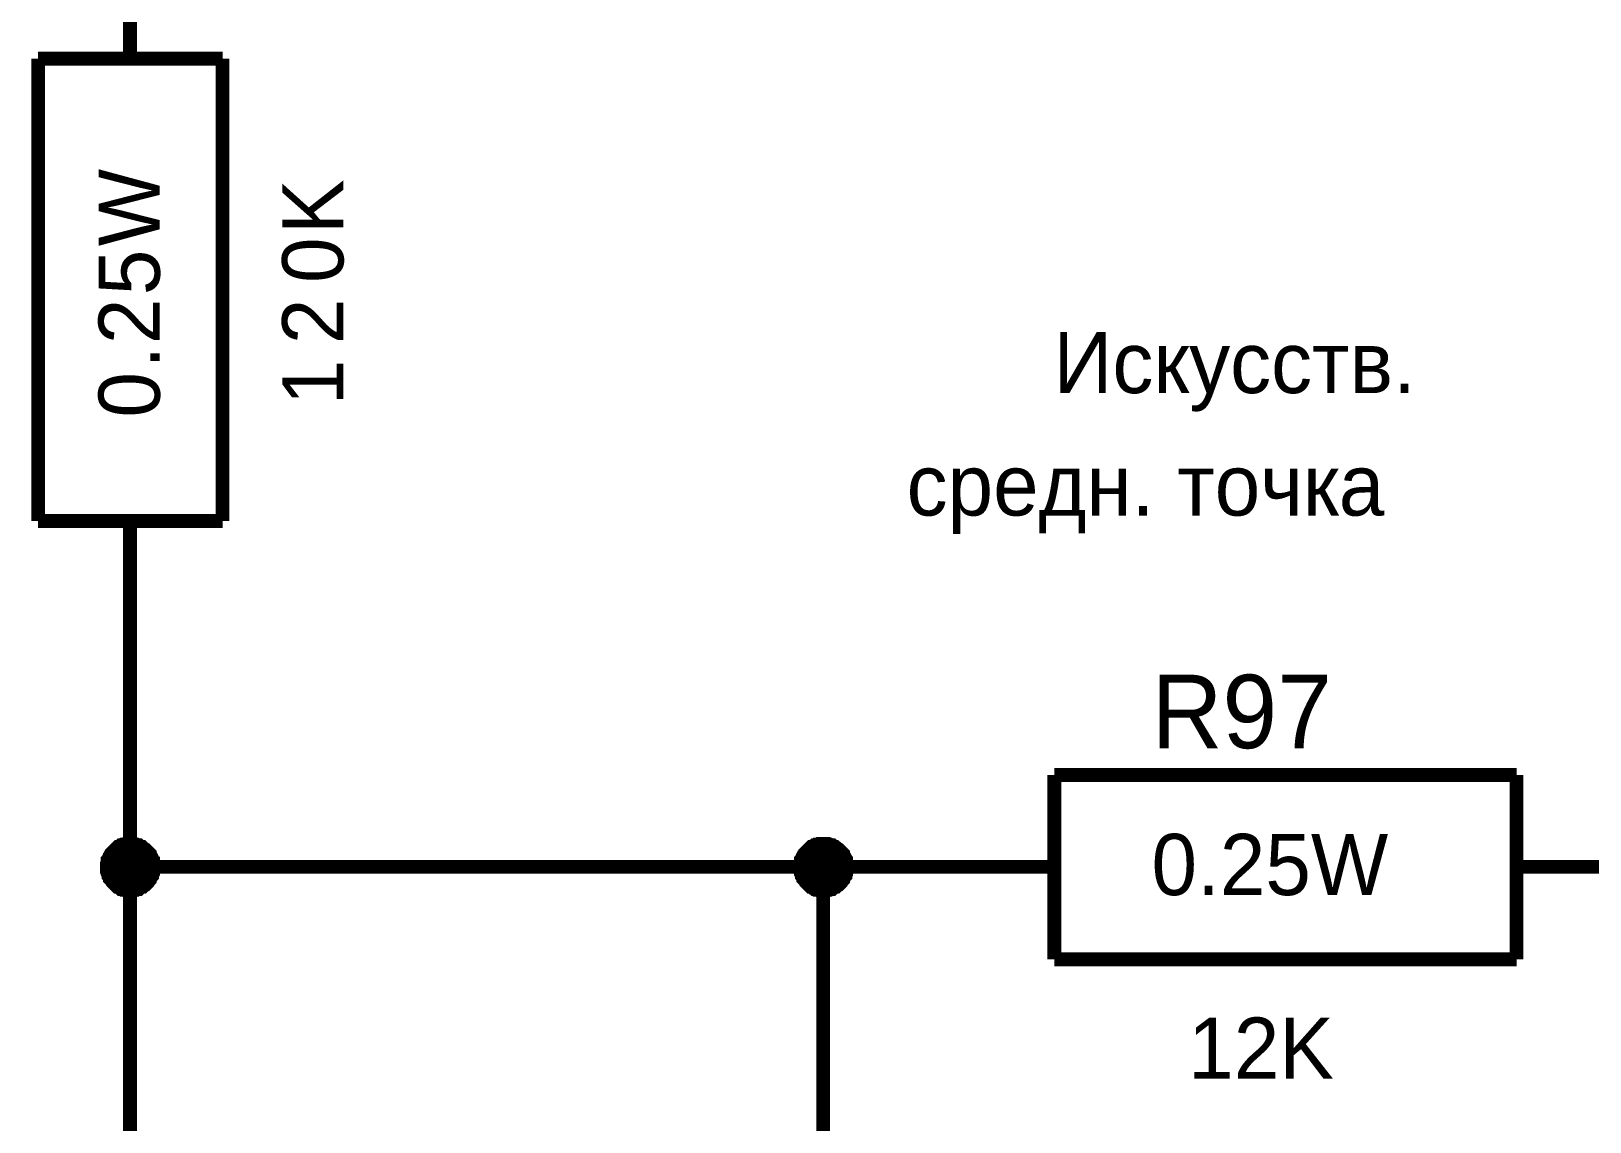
# Model space of a CAD drawing. Header units: millimetres. Extents: x 0 to 420, y 0 to 297.
# Drawn here: x 107.91 to 141.62, y 99.48 to 123.08 of the extents above; entities that cross this region are included whole.
import ezdxf

# ---------------------------------------------------------------- set-up
doc = ezdxf.new("R2010")
doc.units = ezdxf.units.MM
doc.layers.add('Sheet', color=255, linetype='Continuous')

msp = doc.modelspace()

# ---------------------------------------------------------------- linework, layer by layer
at = {"layer": 'Sheet'}
for points, const_width in [([(110.048, 122.486), (110.048, 124.986)], 0.3), ([(108.062, 122.486), (112.051, 122.486)], 0.3), ([(108.062, 112.484), (108.062, 122.486)], 0.3), ([(112.051, 112.484), (112.051, 122.486)], 0.3), ([(108.062, 112.484), (112.051, 112.484)], 0.3), ([(110.048, 112.484), (110.048, 109.984)], 0.3), ([(110.048, 99.999), (110.048, 105), (110.048, 109.984)], 0.3), ([(130.042, 106.987), (130.042, 102.996)], 0.3), ([(130.042, 106.987), (140.039, 106.987)], 0.3), ([(140.039, 106.987), (140.039, 102.996)], 0.3), ([(109.552, 105), (109.552, 105.016), (109.552, 105.05), (109.552, 105.066), (109.568, 105.099), (109.568, 105.116), (109.568, 105.149), (109.585, 105.165), (109.585, 105.182), (109.601, 105.215), (109.618, 105.232), (109.618, 105.248), (109.634, 105.281), (109.651, 105.298), (109.667, 105.314), (109.684, 105.331), (109.701, 105.348), (109.717, 105.364), (109.734, 105.381), (109.75, 105.397), (109.767, 105.414), (109.783, 105.43), (109.816, 105.43), (109.833, 105.447), (109.849, 105.463), (109.883, 105.463), (109.899, 105.48), (109.916, 105.48), (109.949, 105.48), (109.965, 105.497), (109.998, 105.497), (110.015, 105.497), (110.048, 105.497)], 0.3), ([(109.552, 105), (109.552, 105.016), (109.552, 105.05), (109.552, 105.066), (109.568, 105.099), (109.568, 105.116), (109.568, 105.149), (109.585, 105.165), (109.585, 105.182), (109.601, 105.215), (109.618, 105.232), (109.618, 105.248), (109.634, 105.281), (109.651, 105.298), (109.667, 105.314), (109.684, 105.331), (109.701, 105.348), (109.717, 105.364), (109.734, 105.381), (109.75, 105.397), (109.767, 105.414), (109.783, 105.43), (109.816, 105.43), (109.833, 105.447), (109.849, 105.463), (109.883, 105.463), (109.899, 105.48), (109.916, 105.48), (109.949, 105.48), (109.965, 105.497), (109.998, 105.497), (110.015, 105.497), (110.048, 105.497)], 0.3), ([(109.552, 105), (109.552, 105.016), (109.552, 105.05), (109.552, 105.066), (109.568, 105.099), (109.568, 105.116), (109.568, 105.149), (109.585, 105.165), (109.585, 105.182), (109.601, 105.215), (109.618, 105.232), (109.618, 105.248), (109.634, 105.281), (109.651, 105.298), (109.667, 105.314), (109.684, 105.331), (109.701, 105.348), (109.717, 105.364), (109.734, 105.381), (109.75, 105.397), (109.767, 105.414), (109.783, 105.43), (109.816, 105.43), (109.833, 105.447), (109.849, 105.463), (109.883, 105.463), (109.899, 105.48), (109.916, 105.48), (109.949, 105.48), (109.965, 105.497), (109.998, 105.497), (110.015, 105.497), (110.048, 105.497)], 0.3), ([(109.552, 105), (109.552, 105.016), (109.552, 105.05), (109.552, 105.066), (109.568, 105.099), (109.568, 105.116), (109.568, 105.149), (109.585, 105.165), (109.585, 105.182), (109.601, 105.215), (109.618, 105.232), (109.618, 105.248), (109.634, 105.281), (109.651, 105.298), (109.667, 105.314), (109.684, 105.331), (109.701, 105.348), (109.717, 105.364), (109.734, 105.381), (109.75, 105.397), (109.767, 105.414), (109.783, 105.43), (109.816, 105.43), (109.833, 105.447), (109.849, 105.463), (109.883, 105.463), (109.899, 105.48), (109.916, 105.48), (109.949, 105.48), (109.965, 105.497), (109.998, 105.497), (110.015, 105.497), (110.048, 105.497)], 0.3), ([(109.552, 105), (109.552, 105.016), (109.552, 105.05), (109.552, 105.066), (109.568, 105.099), (109.568, 105.116), (109.568, 105.149), (109.585, 105.165), (109.585, 105.182), (109.601, 105.215), (109.618, 105.232), (109.618, 105.248), (109.634, 105.281), (109.651, 105.298), (109.667, 105.314), (109.684, 105.331), (109.701, 105.348), (109.717, 105.364), (109.734, 105.381), (109.75, 105.397), (109.767, 105.414), (109.783, 105.43), (109.816, 105.43), (109.833, 105.447), (109.849, 105.463), (109.883, 105.463), (109.899, 105.48), (109.916, 105.48), (109.949, 105.48), (109.965, 105.497), (109.998, 105.497), (110.015, 105.497), (110.048, 105.497)], 0.0991), ([(109.552, 105), (109.552, 105.016), (109.552, 105.05), (109.552, 105.066), (109.568, 105.099), (109.568, 105.116), (109.568, 105.149), (109.585, 105.165), (109.585, 105.182), (109.601, 105.215), (109.618, 105.232), (109.618, 105.248), (109.634, 105.281), (109.651, 105.298), (109.667, 105.314), (109.684, 105.331), (109.701, 105.348), (109.717, 105.364), (109.734, 105.381), (109.75, 105.397), (109.767, 105.414), (109.783, 105.43), (109.816, 105.43), (109.833, 105.447), (109.849, 105.463), (109.883, 105.463), (109.899, 105.48), (109.916, 105.48), (109.949, 105.48), (109.965, 105.497), (109.998, 105.497), (110.015, 105.497), (110.048, 105.497)], 0.0991), ([(109.552, 105), (109.552, 105.016), (109.552, 105.05), (109.552, 105.066), (109.568, 105.099), (109.568, 105.116), (109.568, 105.149), (109.585, 105.165), (109.585, 105.182), (109.601, 105.215), (109.618, 105.232), (109.618, 105.248), (109.634, 105.281), (109.651, 105.298), (109.667, 105.314), (109.684, 105.331), (109.701, 105.348), (109.717, 105.364), (109.734, 105.381), (109.75, 105.397), (109.767, 105.414), (109.783, 105.43), (109.816, 105.43), (109.833, 105.447), (109.849, 105.463), (109.883, 105.463), (109.899, 105.48), (109.916, 105.48), (109.949, 105.48), (109.965, 105.497), (109.998, 105.497), (110.015, 105.497), (110.048, 105.497)], 0.0991), ([(109.552, 105), (109.552, 105.016), (109.552, 105.05), (109.552, 105.066), (109.568, 105.099), (109.568, 105.116), (109.568, 105.149), (109.585, 105.165), (109.585, 105.182), (109.601, 105.215), (109.618, 105.232), (109.618, 105.248), (109.634, 105.281), (109.651, 105.298), (109.667, 105.314), (109.684, 105.331), (109.701, 105.348), (109.717, 105.364), (109.734, 105.381), (109.75, 105.397), (109.767, 105.414), (109.783, 105.43), (109.816, 105.43), (109.833, 105.447), (109.849, 105.463), (109.883, 105.463), (109.899, 105.48), (109.916, 105.48), (109.949, 105.48), (109.965, 105.497), (109.998, 105.497), (110.015, 105.497), (110.048, 105.497)], 0.0991), ([(110.048, 105.497), (110.048, 105.497)], 0.3), ([(110.048, 105.497), (110.081, 105.497), (110.098, 105.497), (110.131, 105.497), (110.147, 105.48), (110.18, 105.48), (110.197, 105.48), (110.23, 105.463), (110.247, 105.463), (110.263, 105.447), (110.296, 105.43), (110.313, 105.43), (110.329, 105.414), (110.346, 105.397), (110.379, 105.381), (110.396, 105.364), (110.412, 105.348), (110.429, 105.331), (110.445, 105.314), (110.462, 105.298), (110.478, 105.281), (110.478, 105.248), (110.495, 105.232), (110.512, 105.215), (110.528, 105.182), (110.528, 105.165), (110.545, 105.149), (110.545, 105.116), (110.545, 105.099), (110.561, 105.066), (110.561, 105.05), (110.561, 105.016), (110.561, 105)], 0.3), ([(110.048, 105.497), (110.048, 105.497)], 0.3), ([(110.048, 105.497), (110.081, 105.497), (110.098, 105.497), (110.131, 105.497), (110.147, 105.48), (110.18, 105.48), (110.197, 105.48), (110.23, 105.463), (110.247, 105.463), (110.263, 105.447), (110.296, 105.43), (110.313, 105.43), (110.329, 105.414), (110.346, 105.397), (110.379, 105.381), (110.396, 105.364), (110.412, 105.348), (110.429, 105.331), (110.445, 105.314), (110.462, 105.298), (110.478, 105.281), (110.478, 105.248), (110.495, 105.232), (110.512, 105.215), (110.528, 105.182), (110.528, 105.165), (110.545, 105.149), (110.545, 105.116), (110.545, 105.099), (110.561, 105.066), (110.561, 105.05), (110.561, 105.016), (110.561, 105)], 0.3), ([(110.048, 105.497), (110.048, 105.497)], 0.3), ([(110.048, 105.497), (110.081, 105.497), (110.098, 105.497), (110.131, 105.497), (110.147, 105.48), (110.18, 105.48), (110.197, 105.48), (110.23, 105.463), (110.247, 105.463), (110.263, 105.447), (110.296, 105.43), (110.313, 105.43), (110.329, 105.414), (110.346, 105.397), (110.379, 105.381), (110.396, 105.364), (110.412, 105.348), (110.429, 105.331), (110.445, 105.314), (110.462, 105.298), (110.478, 105.281), (110.478, 105.248), (110.495, 105.232), (110.512, 105.215), (110.528, 105.182), (110.528, 105.165), (110.545, 105.149), (110.545, 105.116), (110.545, 105.099), (110.561, 105.066), (110.561, 105.05), (110.561, 105.016), (110.561, 105)], 0.3), ([(110.048, 105.497), (110.048, 105.497)], 0.3), ([(110.048, 105.497), (110.081, 105.497), (110.098, 105.497), (110.131, 105.497), (110.147, 105.48), (110.18, 105.48), (110.197, 105.48), (110.23, 105.463), (110.247, 105.463), (110.263, 105.447), (110.296, 105.43), (110.313, 105.43), (110.329, 105.414), (110.346, 105.397), (110.379, 105.381), (110.396, 105.364), (110.412, 105.348), (110.429, 105.331), (110.445, 105.314), (110.462, 105.298), (110.478, 105.281), (110.478, 105.248), (110.495, 105.232), (110.512, 105.215), (110.528, 105.182), (110.528, 105.165), (110.545, 105.149), (110.545, 105.116), (110.545, 105.099), (110.561, 105.066), (110.561, 105.05), (110.561, 105.016), (110.561, 105)], 0.3), ([(110.048, 105.497), (110.048, 105.497)], 0.0991), ([(110.048, 105.497), (110.081, 105.497), (110.098, 105.497), (110.131, 105.497), (110.147, 105.48), (110.18, 105.48), (110.197, 105.48), (110.23, 105.463), (110.247, 105.463), (110.263, 105.447), (110.296, 105.43), (110.313, 105.43), (110.329, 105.414), (110.346, 105.397), (110.379, 105.381), (110.396, 105.364), (110.412, 105.348), (110.429, 105.331), (110.445, 105.314), (110.462, 105.298), (110.478, 105.281), (110.478, 105.248), (110.495, 105.232), (110.512, 105.215), (110.528, 105.182), (110.528, 105.165), (110.545, 105.149), (110.545, 105.116), (110.545, 105.099), (110.561, 105.066), (110.561, 105.05), (110.561, 105.016), (110.561, 105)], 0.0991), ([(110.048, 105.497), (110.048, 105.497)], 0.0991), ([(110.048, 105.497), (110.081, 105.497), (110.098, 105.497), (110.131, 105.497), (110.147, 105.48), (110.18, 105.48), (110.197, 105.48), (110.23, 105.463), (110.247, 105.463), (110.263, 105.447), (110.296, 105.43), (110.313, 105.43), (110.329, 105.414), (110.346, 105.397), (110.379, 105.381), (110.396, 105.364), (110.412, 105.348), (110.429, 105.331), (110.445, 105.314), (110.462, 105.298), (110.478, 105.281), (110.478, 105.248), (110.495, 105.232), (110.512, 105.215), (110.528, 105.182), (110.528, 105.165), (110.545, 105.149), (110.545, 105.116), (110.545, 105.099), (110.561, 105.066), (110.561, 105.05), (110.561, 105.016), (110.561, 105)], 0.0991), ([(110.048, 105.497), (110.048, 105.497)], 0.0991), ([(110.048, 105.497), (110.081, 105.497), (110.098, 105.497), (110.131, 105.497), (110.147, 105.48), (110.18, 105.48), (110.197, 105.48), (110.23, 105.463), (110.247, 105.463), (110.263, 105.447), (110.296, 105.43), (110.313, 105.43), (110.329, 105.414), (110.346, 105.397), (110.379, 105.381), (110.396, 105.364), (110.412, 105.348), (110.429, 105.331), (110.445, 105.314), (110.462, 105.298), (110.478, 105.281), (110.478, 105.248), (110.495, 105.232), (110.512, 105.215), (110.528, 105.182), (110.528, 105.165), (110.545, 105.149), (110.545, 105.116), (110.545, 105.099), (110.561, 105.066), (110.561, 105.05), (110.561, 105.016), (110.561, 105)], 0.0991), ([(110.048, 105.497), (110.048, 105.497)], 0.0991), ([(110.048, 105.497), (110.081, 105.497), (110.098, 105.497), (110.131, 105.497), (110.147, 105.48), (110.18, 105.48), (110.197, 105.48), (110.23, 105.463), (110.247, 105.463), (110.263, 105.447), (110.296, 105.43), (110.313, 105.43), (110.329, 105.414), (110.346, 105.397), (110.379, 105.381), (110.396, 105.364), (110.412, 105.348), (110.429, 105.331), (110.445, 105.314), (110.462, 105.298), (110.478, 105.281), (110.478, 105.248), (110.495, 105.232), (110.512, 105.215), (110.528, 105.182), (110.528, 105.165), (110.545, 105.149), (110.545, 105.116), (110.545, 105.099), (110.561, 105.066), (110.561, 105.05), (110.561, 105.016), (110.561, 105)], 0.0991), ([(124.547, 105), (124.547, 105.016), (124.547, 105.05), (124.547, 105.066), (124.563, 105.099), (124.563, 105.116), (124.563, 105.149), (124.58, 105.165), (124.58, 105.182), (124.596, 105.215), (124.613, 105.232), (124.613, 105.248), (124.63, 105.281), (124.646, 105.298), (124.663, 105.314), (124.679, 105.331), (124.696, 105.348), (124.712, 105.364), (124.729, 105.381), (124.745, 105.397), (124.762, 105.414), (124.779, 105.43), (124.812, 105.43), (124.828, 105.447), (124.845, 105.463), (124.878, 105.463), (124.894, 105.48), (124.911, 105.48), (124.944, 105.48), (124.961, 105.497), (124.994, 105.497), (125.01, 105.497), (125.043, 105.497)], 0.3), ([(124.547, 105), (124.547, 105.016), (124.547, 105.05), (124.547, 105.066), (124.563, 105.099), (124.563, 105.116), (124.563, 105.149), (124.58, 105.165), (124.58, 105.182), (124.596, 105.215), (124.613, 105.232), (124.613, 105.248), (124.63, 105.281), (124.646, 105.298), (124.663, 105.314), (124.679, 105.331), (124.696, 105.348), (124.712, 105.364), (124.729, 105.381), (124.745, 105.397), (124.762, 105.414), (124.779, 105.43), (124.812, 105.43), (124.828, 105.447), (124.845, 105.463), (124.878, 105.463), (124.894, 105.48), (124.911, 105.48), (124.944, 105.48), (124.961, 105.497), (124.994, 105.497), (125.01, 105.497), (125.043, 105.497)], 0.3), ([(124.547, 105), (124.547, 105.016), (124.547, 105.05), (124.547, 105.066), (124.563, 105.099), (124.563, 105.116), (124.563, 105.149), (124.58, 105.165), (124.58, 105.182), (124.596, 105.215), (124.613, 105.232), (124.613, 105.248), (124.63, 105.281), (124.646, 105.298), (124.663, 105.314), (124.679, 105.331), (124.696, 105.348), (124.712, 105.364), (124.729, 105.381), (124.745, 105.397), (124.762, 105.414), (124.779, 105.43), (124.812, 105.43), (124.828, 105.447), (124.845, 105.463), (124.878, 105.463), (124.894, 105.48), (124.911, 105.48), (124.944, 105.48), (124.961, 105.497), (124.994, 105.497), (125.01, 105.497), (125.043, 105.497)], 0.3), ([(124.547, 105), (124.547, 105.016), (124.547, 105.05), (124.547, 105.066), (124.563, 105.099), (124.563, 105.116), (124.563, 105.149), (124.58, 105.165), (124.58, 105.182), (124.596, 105.215), (124.613, 105.232), (124.613, 105.248), (124.63, 105.281), (124.646, 105.298), (124.663, 105.314), (124.679, 105.331), (124.696, 105.348), (124.712, 105.364), (124.729, 105.381), (124.745, 105.397), (124.762, 105.414), (124.779, 105.43), (124.812, 105.43), (124.828, 105.447), (124.845, 105.463), (124.878, 105.463), (124.894, 105.48), (124.911, 105.48), (124.944, 105.48), (124.961, 105.497), (124.994, 105.497), (125.01, 105.497), (125.043, 105.497)], 0.3), ([(124.547, 105), (124.547, 105.016), (124.547, 105.05), (124.547, 105.066), (124.563, 105.099), (124.563, 105.116), (124.563, 105.149), (124.58, 105.165), (124.58, 105.182), (124.596, 105.215), (124.613, 105.232), (124.613, 105.248), (124.63, 105.281), (124.646, 105.298), (124.663, 105.314), (124.679, 105.331), (124.696, 105.348), (124.712, 105.364), (124.729, 105.381), (124.745, 105.397), (124.762, 105.414), (124.779, 105.43), (124.812, 105.43), (124.828, 105.447), (124.845, 105.463), (124.878, 105.463), (124.894, 105.48), (124.911, 105.48), (124.944, 105.48), (124.961, 105.497), (124.994, 105.497), (125.01, 105.497), (125.043, 105.497)], 0.0991), ([(124.547, 105), (124.547, 105.016), (124.547, 105.05), (124.547, 105.066), (124.563, 105.099), (124.563, 105.116), (124.563, 105.149), (124.58, 105.165), (124.58, 105.182), (124.596, 105.215), (124.613, 105.232), (124.613, 105.248), (124.63, 105.281), (124.646, 105.298), (124.663, 105.314), (124.679, 105.331), (124.696, 105.348), (124.712, 105.364), (124.729, 105.381), (124.745, 105.397), (124.762, 105.414), (124.779, 105.43), (124.812, 105.43), (124.828, 105.447), (124.845, 105.463), (124.878, 105.463), (124.894, 105.48), (124.911, 105.48), (124.944, 105.48), (124.961, 105.497), (124.994, 105.497), (125.01, 105.497), (125.043, 105.497)], 0.0991), ([(124.547, 105), (124.547, 105.016), (124.547, 105.05), (124.547, 105.066), (124.563, 105.099), (124.563, 105.116), (124.563, 105.149), (124.58, 105.165), (124.58, 105.182), (124.596, 105.215), (124.613, 105.232), (124.613, 105.248), (124.63, 105.281), (124.646, 105.298), (124.663, 105.314), (124.679, 105.331), (124.696, 105.348), (124.712, 105.364), (124.729, 105.381), (124.745, 105.397), (124.762, 105.414), (124.779, 105.43), (124.812, 105.43), (124.828, 105.447), (124.845, 105.463), (124.878, 105.463), (124.894, 105.48), (124.911, 105.48), (124.944, 105.48), (124.961, 105.497), (124.994, 105.497), (125.01, 105.497), (125.043, 105.497)], 0.0991), ([(124.547, 105), (124.547, 105.016), (124.547, 105.05), (124.547, 105.066), (124.563, 105.099), (124.563, 105.116), (124.563, 105.149), (124.58, 105.165), (124.58, 105.182), (124.596, 105.215), (124.613, 105.232), (124.613, 105.248), (124.63, 105.281), (124.646, 105.298), (124.663, 105.314), (124.679, 105.331), (124.696, 105.348), (124.712, 105.364), (124.729, 105.381), (124.745, 105.397), (124.762, 105.414), (124.779, 105.43), (124.812, 105.43), (124.828, 105.447), (124.845, 105.463), (124.878, 105.463), (124.894, 105.48), (124.911, 105.48), (124.944, 105.48), (124.961, 105.497), (124.994, 105.497), (125.01, 105.497), (125.043, 105.497)], 0.0991), ([(125.043, 105.497), (125.043, 105.497)], 0.3), ([(125.043, 105.497), (125.076, 105.497), (125.093, 105.497), (125.126, 105.497), (125.143, 105.48), (125.176, 105.48), (125.192, 105.48), (125.225, 105.463), (125.242, 105.463), (125.259, 105.447), (125.292, 105.43), (125.308, 105.43), (125.325, 105.414), (125.341, 105.397), (125.374, 105.381), (125.391, 105.364), (125.407, 105.348), (125.424, 105.331), (125.441, 105.314), (125.457, 105.298), (125.474, 105.281), (125.474, 105.248), (125.49, 105.232), (125.507, 105.215), (125.523, 105.182), (125.523, 105.165), (125.54, 105.149), (125.54, 105.116), (125.54, 105.099), (125.556, 105.066), (125.556, 105.05), (125.556, 105.016), (125.556, 105)], 0.3), ([(125.043, 105.497), (125.043, 105.497)], 0.3), ([(125.043, 105.497), (125.076, 105.497), (125.093, 105.497), (125.126, 105.497), (125.143, 105.48), (125.176, 105.48), (125.192, 105.48), (125.225, 105.463), (125.242, 105.463), (125.259, 105.447), (125.292, 105.43), (125.308, 105.43), (125.325, 105.414), (125.341, 105.397), (125.374, 105.381), (125.391, 105.364), (125.407, 105.348), (125.424, 105.331), (125.441, 105.314), (125.457, 105.298), (125.474, 105.281), (125.474, 105.248), (125.49, 105.232), (125.507, 105.215), (125.523, 105.182), (125.523, 105.165), (125.54, 105.149), (125.54, 105.116), (125.54, 105.099), (125.556, 105.066), (125.556, 105.05), (125.556, 105.016), (125.556, 105)], 0.3), ([(125.043, 105.497), (125.043, 105.497)], 0.3), ([(125.043, 105.497), (125.076, 105.497), (125.093, 105.497), (125.126, 105.497), (125.143, 105.48), (125.176, 105.48), (125.192, 105.48), (125.225, 105.463), (125.242, 105.463), (125.259, 105.447), (125.292, 105.43), (125.308, 105.43), (125.325, 105.414), (125.341, 105.397), (125.374, 105.381), (125.391, 105.364), (125.407, 105.348), (125.424, 105.331), (125.441, 105.314), (125.457, 105.298), (125.474, 105.281), (125.474, 105.248), (125.49, 105.232), (125.507, 105.215), (125.523, 105.182), (125.523, 105.165), (125.54, 105.149), (125.54, 105.116), (125.54, 105.099), (125.556, 105.066), (125.556, 105.05), (125.556, 105.016), (125.556, 105)], 0.3), ([(125.043, 105.497), (125.043, 105.497)], 0.3), ([(125.043, 105.497), (125.076, 105.497), (125.093, 105.497), (125.126, 105.497), (125.143, 105.48), (125.176, 105.48), (125.192, 105.48), (125.225, 105.463), (125.242, 105.463), (125.259, 105.447), (125.292, 105.43), (125.308, 105.43), (125.325, 105.414), (125.341, 105.397), (125.374, 105.381), (125.391, 105.364), (125.407, 105.348), (125.424, 105.331), (125.441, 105.314), (125.457, 105.298), (125.474, 105.281), (125.474, 105.248), (125.49, 105.232), (125.507, 105.215), (125.523, 105.182), (125.523, 105.165), (125.54, 105.149), (125.54, 105.116), (125.54, 105.099), (125.556, 105.066), (125.556, 105.05), (125.556, 105.016), (125.556, 105)], 0.3), ([(125.043, 105.497), (125.043, 105.497)], 0.0991), ([(125.043, 105.497), (125.076, 105.497), (125.093, 105.497), (125.126, 105.497), (125.143, 105.48), (125.176, 105.48), (125.192, 105.48), (125.225, 105.463), (125.242, 105.463), (125.259, 105.447), (125.292, 105.43), (125.308, 105.43), (125.325, 105.414), (125.341, 105.397), (125.374, 105.381), (125.391, 105.364), (125.407, 105.348), (125.424, 105.331), (125.441, 105.314), (125.457, 105.298), (125.474, 105.281), (125.474, 105.248), (125.49, 105.232), (125.507, 105.215), (125.523, 105.182), (125.523, 105.165), (125.54, 105.149), (125.54, 105.116), (125.54, 105.099), (125.556, 105.066), (125.556, 105.05), (125.556, 105.016), (125.556, 105)], 0.0991), ([(125.043, 105.497), (125.043, 105.497)], 0.0991), ([(125.043, 105.497), (125.076, 105.497), (125.093, 105.497), (125.126, 105.497), (125.143, 105.48), (125.176, 105.48), (125.192, 105.48), (125.225, 105.463), (125.242, 105.463), (125.259, 105.447), (125.292, 105.43), (125.308, 105.43), (125.325, 105.414), (125.341, 105.397), (125.374, 105.381), (125.391, 105.364), (125.407, 105.348), (125.424, 105.331), (125.441, 105.314), (125.457, 105.298), (125.474, 105.281), (125.474, 105.248), (125.49, 105.232), (125.507, 105.215), (125.523, 105.182), (125.523, 105.165), (125.54, 105.149), (125.54, 105.116), (125.54, 105.099), (125.556, 105.066), (125.556, 105.05), (125.556, 105.016), (125.556, 105)], 0.0991), ([(125.043, 105.497), (125.043, 105.497)], 0.0991), ([(125.043, 105.497), (125.076, 105.497), (125.093, 105.497), (125.126, 105.497), (125.143, 105.48), (125.176, 105.48), (125.192, 105.48), (125.225, 105.463), (125.242, 105.463), (125.259, 105.447), (125.292, 105.43), (125.308, 105.43), (125.325, 105.414), (125.341, 105.397), (125.374, 105.381), (125.391, 105.364), (125.407, 105.348), (125.424, 105.331), (125.441, 105.314), (125.457, 105.298), (125.474, 105.281), (125.474, 105.248), (125.49, 105.232), (125.507, 105.215), (125.523, 105.182), (125.523, 105.165), (125.54, 105.149), (125.54, 105.116), (125.54, 105.099), (125.556, 105.066), (125.556, 105.05), (125.556, 105.016), (125.556, 105)], 0.0991), ([(125.043, 105.497), (125.043, 105.497)], 0.0991), ([(125.043, 105.497), (125.076, 105.497), (125.093, 105.497), (125.126, 105.497), (125.143, 105.48), (125.176, 105.48), (125.192, 105.48), (125.225, 105.463), (125.242, 105.463), (125.259, 105.447), (125.292, 105.43), (125.308, 105.43), (125.325, 105.414), (125.341, 105.397), (125.374, 105.381), (125.391, 105.364), (125.407, 105.348), (125.424, 105.331), (125.441, 105.314), (125.457, 105.298), (125.474, 105.281), (125.474, 105.248), (125.49, 105.232), (125.507, 105.215), (125.523, 105.182), (125.523, 105.165), (125.54, 105.149), (125.54, 105.116), (125.54, 105.099), (125.556, 105.066), (125.556, 105.05), (125.556, 105.016), (125.556, 105)], 0.0991), ([(110.048, 104.487), (110.015, 104.487), (109.998, 104.487), (109.965, 104.487), (109.949, 104.503), (109.916, 104.503), (109.899, 104.503), (109.883, 104.52), (109.849, 104.52), (109.833, 104.536), (109.816, 104.553), (109.783, 104.569), (109.767, 104.569), (109.75, 104.586), (109.734, 104.602), (109.717, 104.619), (109.701, 104.636), (109.684, 104.652), (109.667, 104.669), (109.651, 104.702), (109.634, 104.718), (109.618, 104.735), (109.618, 104.751), (109.601, 104.785), (109.585, 104.801), (109.585, 104.818), (109.568, 104.851), (109.568, 104.867), (109.568, 104.9), (109.552, 104.917), (109.552, 104.95), (109.552, 104.967), (109.552, 105)], 0.3), ([(109.552, 105), (109.552, 105)], 0.3), ([(110.048, 104.487), (110.015, 104.487), (109.998, 104.487), (109.965, 104.487), (109.949, 104.503), (109.916, 104.503), (109.899, 104.503), (109.883, 104.52), (109.849, 104.52), (109.833, 104.536), (109.816, 104.553), (109.783, 104.569), (109.767, 104.569), (109.75, 104.586), (109.734, 104.602), (109.717, 104.619), (109.701, 104.636), (109.684, 104.652), (109.667, 104.669), (109.651, 104.702), (109.634, 104.718), (109.618, 104.735), (109.618, 104.751), (109.601, 104.785), (109.585, 104.801), (109.585, 104.818), (109.568, 104.851), (109.568, 104.867), (109.568, 104.9), (109.552, 104.917), (109.552, 104.95), (109.552, 104.967), (109.552, 105)], 0.3), ([(109.552, 105), (109.552, 105)], 0.3), ([(110.048, 104.487), (110.015, 104.487), (109.998, 104.487), (109.965, 104.487), (109.949, 104.503), (109.916, 104.503), (109.899, 104.503), (109.883, 104.52), (109.849, 104.52), (109.833, 104.536), (109.816, 104.553), (109.783, 104.569), (109.767, 104.569), (109.75, 104.586), (109.734, 104.602), (109.717, 104.619), (109.701, 104.636), (109.684, 104.652), (109.667, 104.669), (109.651, 104.702), (109.634, 104.718), (109.618, 104.735), (109.618, 104.751), (109.601, 104.785), (109.585, 104.801), (109.585, 104.818), (109.568, 104.851), (109.568, 104.867), (109.568, 104.9), (109.552, 104.917), (109.552, 104.95), (109.552, 104.967), (109.552, 105)], 0.3), ([(109.552, 105), (109.552, 105)], 0.3), ([(110.048, 104.487), (110.015, 104.487), (109.998, 104.487), (109.965, 104.487), (109.949, 104.503), (109.916, 104.503), (109.899, 104.503), (109.883, 104.52), (109.849, 104.52), (109.833, 104.536), (109.816, 104.553), (109.783, 104.569), (109.767, 104.569), (109.75, 104.586), (109.734, 104.602), (109.717, 104.619), (109.701, 104.636), (109.684, 104.652), (109.667, 104.669), (109.651, 104.702), (109.634, 104.718), (109.618, 104.735), (109.618, 104.751), (109.601, 104.785), (109.585, 104.801), (109.585, 104.818), (109.568, 104.851), (109.568, 104.867), (109.568, 104.9), (109.552, 104.917), (109.552, 104.95), (109.552, 104.967), (109.552, 105)], 0.3), ([(109.552, 105), (109.552, 105)], 0.3), ([(110.048, 104.487), (110.015, 104.487), (109.998, 104.487), (109.965, 104.487), (109.949, 104.503), (109.916, 104.503), (109.899, 104.503), (109.883, 104.52), (109.849, 104.52), (109.833, 104.536), (109.816, 104.553), (109.783, 104.569), (109.767, 104.569), (109.75, 104.586), (109.734, 104.602), (109.717, 104.619), (109.701, 104.636), (109.684, 104.652), (109.667, 104.669), (109.651, 104.702), (109.634, 104.718), (109.618, 104.735), (109.618, 104.751), (109.601, 104.785), (109.585, 104.801), (109.585, 104.818), (109.568, 104.851), (109.568, 104.867), (109.568, 104.9), (109.552, 104.917), (109.552, 104.95), (109.552, 104.967), (109.552, 105)], 0.0991), ([(109.552, 105), (109.552, 105)], 0.0991), ([(110.048, 104.487), (110.015, 104.487), (109.998, 104.487), (109.965, 104.487), (109.949, 104.503), (109.916, 104.503), (109.899, 104.503), (109.883, 104.52), (109.849, 104.52), (109.833, 104.536), (109.816, 104.553), (109.783, 104.569), (109.767, 104.569), (109.75, 104.586), (109.734, 104.602), (109.717, 104.619), (109.701, 104.636), (109.684, 104.652), (109.667, 104.669), (109.651, 104.702), (109.634, 104.718), (109.618, 104.735), (109.618, 104.751), (109.601, 104.785), (109.585, 104.801), (109.585, 104.818), (109.568, 104.851), (109.568, 104.867), (109.568, 104.9), (109.552, 104.917), (109.552, 104.95), (109.552, 104.967), (109.552, 105)], 0.0991), ([(109.552, 105), (109.552, 105)], 0.0991), ([(110.048, 104.487), (110.015, 104.487), (109.998, 104.487), (109.965, 104.487), (109.949, 104.503), (109.916, 104.503), (109.899, 104.503), (109.883, 104.52), (109.849, 104.52), (109.833, 104.536), (109.816, 104.553), (109.783, 104.569), (109.767, 104.569), (109.75, 104.586), (109.734, 104.602), (109.717, 104.619), (109.701, 104.636), (109.684, 104.652), (109.667, 104.669), (109.651, 104.702), (109.634, 104.718), (109.618, 104.735), (109.618, 104.751), (109.601, 104.785), (109.585, 104.801), (109.585, 104.818), (109.568, 104.851), (109.568, 104.867), (109.568, 104.9), (109.552, 104.917), (109.552, 104.95), (109.552, 104.967), (109.552, 105)], 0.0991), ([(109.552, 105), (109.552, 105)], 0.0991), ([(110.048, 104.487), (110.015, 104.487), (109.998, 104.487), (109.965, 104.487), (109.949, 104.503), (109.916, 104.503), (109.899, 104.503), (109.883, 104.52), (109.849, 104.52), (109.833, 104.536), (109.816, 104.553), (109.783, 104.569), (109.767, 104.569), (109.75, 104.586), (109.734, 104.602), (109.717, 104.619), (109.701, 104.636), (109.684, 104.652), (109.667, 104.669), (109.651, 104.702), (109.634, 104.718), (109.618, 104.735), (109.618, 104.751), (109.601, 104.785), (109.585, 104.801), (109.585, 104.818), (109.568, 104.851), (109.568, 104.867), (109.568, 104.9), (109.552, 104.917), (109.552, 104.95), (109.552, 104.967), (109.552, 105)], 0.0991), ([(109.552, 105), (109.552, 105)], 0.0991), ([(110.561, 105), (110.561, 104.967), (110.561, 104.95), (110.561, 104.917), (110.545, 104.9), (110.545, 104.867), (110.545, 104.851), (110.528, 104.818), (110.528, 104.801), (110.512, 104.785), (110.495, 104.751), (110.478, 104.735), (110.478, 104.718), (110.462, 104.702), (110.445, 104.669), (110.429, 104.652), (110.412, 104.636), (110.396, 104.619), (110.379, 104.602), (110.346, 104.586), (110.329, 104.569), (110.313, 104.569), (110.296, 104.553), (110.263, 104.536), (110.247, 104.52), (110.23, 104.52), (110.197, 104.503), (110.18, 104.503), (110.147, 104.503), (110.131, 104.487), (110.098, 104.487), (110.081, 104.487), (110.048, 104.487)], 0.3), ([(110.048, 105), (125.043, 105), (125.043, 96.24)], 0.3), ([(110.561, 105), (110.561, 104.967), (110.561, 104.95), (110.561, 104.917), (110.545, 104.9), (110.545, 104.867), (110.545, 104.851), (110.528, 104.818), (110.528, 104.801), (110.512, 104.785), (110.495, 104.751), (110.478, 104.735), (110.478, 104.718), (110.462, 104.702), (110.445, 104.669), (110.429, 104.652), (110.412, 104.636), (110.396, 104.619), (110.379, 104.602), (110.346, 104.586), (110.329, 104.569), (110.313, 104.569), (110.296, 104.553), (110.263, 104.536), (110.247, 104.52), (110.23, 104.52), (110.197, 104.503), (110.18, 104.503), (110.147, 104.503), (110.131, 104.487), (110.098, 104.487), (110.081, 104.487), (110.048, 104.487)], 0.3), ([(110.561, 105), (110.561, 104.967), (110.561, 104.95), (110.561, 104.917), (110.545, 104.9), (110.545, 104.867), (110.545, 104.851), (110.528, 104.818), (110.528, 104.801), (110.512, 104.785), (110.495, 104.751), (110.478, 104.735), (110.478, 104.718), (110.462, 104.702), (110.445, 104.669), (110.429, 104.652), (110.412, 104.636), (110.396, 104.619), (110.379, 104.602), (110.346, 104.586), (110.329, 104.569), (110.313, 104.569), (110.296, 104.553), (110.263, 104.536), (110.247, 104.52), (110.23, 104.52), (110.197, 104.503), (110.18, 104.503), (110.147, 104.503), (110.131, 104.487), (110.098, 104.487), (110.081, 104.487), (110.048, 104.487)], 0.3), ([(110.561, 105), (110.561, 104.967), (110.561, 104.95), (110.561, 104.917), (110.545, 104.9), (110.545, 104.867), (110.545, 104.851), (110.528, 104.818), (110.528, 104.801), (110.512, 104.785), (110.495, 104.751), (110.478, 104.735), (110.478, 104.718), (110.462, 104.702), (110.445, 104.669), (110.429, 104.652), (110.412, 104.636), (110.396, 104.619), (110.379, 104.602), (110.346, 104.586), (110.329, 104.569), (110.313, 104.569), (110.296, 104.553), (110.263, 104.536), (110.247, 104.52), (110.23, 104.52), (110.197, 104.503), (110.18, 104.503), (110.147, 104.503), (110.131, 104.487), (110.098, 104.487), (110.081, 104.487), (110.048, 104.487)], 0.3), ([(110.561, 105), (110.561, 104.967), (110.561, 104.95), (110.561, 104.917), (110.545, 104.9), (110.545, 104.867), (110.545, 104.851), (110.528, 104.818), (110.528, 104.801), (110.512, 104.785), (110.495, 104.751), (110.478, 104.735), (110.478, 104.718), (110.462, 104.702), (110.445, 104.669), (110.429, 104.652), (110.412, 104.636), (110.396, 104.619), (110.379, 104.602), (110.346, 104.586), (110.329, 104.569), (110.313, 104.569), (110.296, 104.553), (110.263, 104.536), (110.247, 104.52), (110.23, 104.52), (110.197, 104.503), (110.18, 104.503), (110.147, 104.503), (110.131, 104.487), (110.098, 104.487), (110.081, 104.487), (110.048, 104.487)], 0.0991), ([(110.561, 105), (110.561, 104.967), (110.561, 104.95), (110.561, 104.917), (110.545, 104.9), (110.545, 104.867), (110.545, 104.851), (110.528, 104.818), (110.528, 104.801), (110.512, 104.785), (110.495, 104.751), (110.478, 104.735), (110.478, 104.718), (110.462, 104.702), (110.445, 104.669), (110.429, 104.652), (110.412, 104.636), (110.396, 104.619), (110.379, 104.602), (110.346, 104.586), (110.329, 104.569), (110.313, 104.569), (110.296, 104.553), (110.263, 104.536), (110.247, 104.52), (110.23, 104.52), (110.197, 104.503), (110.18, 104.503), (110.147, 104.503), (110.131, 104.487), (110.098, 104.487), (110.081, 104.487), (110.048, 104.487)], 0.0991), ([(110.561, 105), (110.561, 104.967), (110.561, 104.95), (110.561, 104.917), (110.545, 104.9), (110.545, 104.867), (110.545, 104.851), (110.528, 104.818), (110.528, 104.801), (110.512, 104.785), (110.495, 104.751), (110.478, 104.735), (110.478, 104.718), (110.462, 104.702), (110.445, 104.669), (110.429, 104.652), (110.412, 104.636), (110.396, 104.619), (110.379, 104.602), (110.346, 104.586), (110.329, 104.569), (110.313, 104.569), (110.296, 104.553), (110.263, 104.536), (110.247, 104.52), (110.23, 104.52), (110.197, 104.503), (110.18, 104.503), (110.147, 104.503), (110.131, 104.487), (110.098, 104.487), (110.081, 104.487), (110.048, 104.487)], 0.0991), ([(110.561, 105), (110.561, 104.967), (110.561, 104.95), (110.561, 104.917), (110.545, 104.9), (110.545, 104.867), (110.545, 104.851), (110.528, 104.818), (110.528, 104.801), (110.512, 104.785), (110.495, 104.751), (110.478, 104.735), (110.478, 104.718), (110.462, 104.702), (110.445, 104.669), (110.429, 104.652), (110.412, 104.636), (110.396, 104.619), (110.379, 104.602), (110.346, 104.586), (110.329, 104.569), (110.313, 104.569), (110.296, 104.553), (110.263, 104.536), (110.247, 104.52), (110.23, 104.52), (110.197, 104.503), (110.18, 104.503), (110.147, 104.503), (110.131, 104.487), (110.098, 104.487), (110.081, 104.487), (110.048, 104.487)], 0.0991), ([(110.561, 105), (110.561, 105), (110.561, 105), (110.561, 105), (110.561, 105), (110.561, 105), (110.561, 105), (110.561, 105), (110.561, 105), (110.561, 105), (110.561, 105), (110.561, 105), (110.561, 105), (110.561, 105), (110.561, 105), (110.561, 105), (110.561, 105), (110.561, 105), (110.561, 105), (110.561, 105), (110.561, 105), (110.561, 105), (110.561, 105), (110.561, 105), (110.561, 105), (110.561, 105), (110.561, 105), (110.561, 105), (110.561, 105), (110.561, 105), (110.561, 105), (110.561, 105), (110.561, 105)], 0.3), ([(110.561, 105), (110.561, 105)], 0.3), ([(110.561, 105), (110.561, 105), (110.561, 105), (110.561, 105), (110.561, 105), (110.561, 105), (110.561, 105), (110.561, 105), (110.561, 105), (110.561, 105), (110.561, 105), (110.561, 105), (110.561, 105), (110.561, 105), (110.561, 105), (110.561, 105), (110.561, 105), (110.561, 105), (110.561, 105), (110.561, 105), (110.561, 105), (110.561, 105), (110.561, 105), (110.561, 105), (110.561, 105), (110.561, 105), (110.561, 105), (110.561, 105), (110.561, 105), (110.561, 105), (110.561, 105), (110.561, 105), (110.561, 105)], 0.3), ([(110.561, 105), (110.561, 105)], 0.3), ([(110.561, 105), (110.561, 105), (110.561, 105), (110.561, 105), (110.561, 105), (110.561, 105), (110.561, 105), (110.561, 105), (110.561, 105), (110.561, 105), (110.561, 105), (110.561, 105), (110.561, 105), (110.561, 105), (110.561, 105), (110.561, 105), (110.561, 105), (110.561, 105), (110.561, 105), (110.561, 105), (110.561, 105), (110.561, 105), (110.561, 105), (110.561, 105), (110.561, 105), (110.561, 105), (110.561, 105), (110.561, 105), (110.561, 105), (110.561, 105), (110.561, 105), (110.561, 105), (110.561, 105)], 0.3), ([(110.561, 105), (110.561, 105)], 0.3), ([(110.561, 105), (110.561, 105), (110.561, 105), (110.561, 105), (110.561, 105), (110.561, 105), (110.561, 105), (110.561, 105), (110.561, 105), (110.561, 105), (110.561, 105), (110.561, 105), (110.561, 105), (110.561, 105), (110.561, 105), (110.561, 105), (110.561, 105), (110.561, 105), (110.561, 105), (110.561, 105), (110.561, 105), (110.561, 105), (110.561, 105), (110.561, 105), (110.561, 105), (110.561, 105), (110.561, 105), (110.561, 105), (110.561, 105), (110.561, 105), (110.561, 105), (110.561, 105), (110.561, 105)], 0.3), ([(110.561, 105), (110.561, 105)], 0.3), ([(110.561, 105), (110.561, 105), (110.561, 105), (110.561, 105), (110.561, 105), (110.561, 105), (110.561, 105), (110.561, 105), (110.561, 105), (110.561, 105), (110.561, 105), (110.561, 105), (110.561, 105), (110.561, 105), (110.561, 105), (110.561, 105), (110.561, 105), (110.561, 105), (110.561, 105), (110.561, 105), (110.561, 105), (110.561, 105), (110.561, 105), (110.561, 105), (110.561, 105), (110.561, 105), (110.561, 105), (110.561, 105), (110.561, 105), (110.561, 105), (110.561, 105), (110.561, 105), (110.561, 105)], 0.0991), ([(110.561, 105), (110.561, 105)], 0.0991), ([(110.561, 105), (110.561, 105), (110.561, 105), (110.561, 105), (110.561, 105), (110.561, 105), (110.561, 105), (110.561, 105), (110.561, 105), (110.561, 105), (110.561, 105), (110.561, 105), (110.561, 105), (110.561, 105), (110.561, 105), (110.561, 105), (110.561, 105), (110.561, 105), (110.561, 105), (110.561, 105), (110.561, 105), (110.561, 105), (110.561, 105), (110.561, 105), (110.561, 105), (110.561, 105), (110.561, 105), (110.561, 105), (110.561, 105), (110.561, 105), (110.561, 105), (110.561, 105), (110.561, 105)], 0.0991), ([(110.561, 105), (110.561, 105)], 0.0991), ([(110.561, 105), (110.561, 105), (110.561, 105), (110.561, 105), (110.561, 105), (110.561, 105), (110.561, 105), (110.561, 105), (110.561, 105), (110.561, 105), (110.561, 105), (110.561, 105), (110.561, 105), (110.561, 105), (110.561, 105), (110.561, 105), (110.561, 105), (110.561, 105), (110.561, 105), (110.561, 105), (110.561, 105), (110.561, 105), (110.561, 105), (110.561, 105), (110.561, 105), (110.561, 105), (110.561, 105), (110.561, 105), (110.561, 105), (110.561, 105), (110.561, 105), (110.561, 105), (110.561, 105)], 0.0991), ([(110.561, 105), (110.561, 105)], 0.0991), ([(110.561, 105), (110.561, 105), (110.561, 105), (110.561, 105), (110.561, 105), (110.561, 105), (110.561, 105), (110.561, 105), (110.561, 105), (110.561, 105), (110.561, 105), (110.561, 105), (110.561, 105), (110.561, 105), (110.561, 105), (110.561, 105), (110.561, 105), (110.561, 105), (110.561, 105), (110.561, 105), (110.561, 105), (110.561, 105), (110.561, 105), (110.561, 105), (110.561, 105), (110.561, 105), (110.561, 105), (110.561, 105), (110.561, 105), (110.561, 105), (110.561, 105), (110.561, 105), (110.561, 105)], 0.0991), ([(110.561, 105), (110.561, 105)], 0.0991), ([(125.043, 104.487), (125.01, 104.487), (124.994, 104.487), (124.961, 104.487), (124.944, 104.503), (124.911, 104.503), (124.894, 104.503), (124.878, 104.52), (124.845, 104.52), (124.828, 104.536), (124.812, 104.553), (124.779, 104.569), (124.762, 104.569), (124.745, 104.586), (124.729, 104.602), (124.712, 104.619), (124.696, 104.636), (124.679, 104.652), (124.663, 104.669), (124.646, 104.702), (124.63, 104.718), (124.613, 104.735), (124.613, 104.751), (124.596, 104.785), (124.58, 104.801), (124.58, 104.818), (124.563, 104.851), (124.563, 104.867), (124.563, 104.9), (124.547, 104.917), (124.547, 104.95), (124.547, 104.967), (124.547, 105)], 0.3), ([(124.547, 105), (124.547, 105)], 0.3), ([(125.043, 104.487), (125.01, 104.487), (124.994, 104.487), (124.961, 104.487), (124.944, 104.503), (124.911, 104.503), (124.894, 104.503), (124.878, 104.52), (124.845, 104.52), (124.828, 104.536), (124.812, 104.553), (124.779, 104.569), (124.762, 104.569), (124.745, 104.586), (124.729, 104.602), (124.712, 104.619), (124.696, 104.636), (124.679, 104.652), (124.663, 104.669), (124.646, 104.702), (124.63, 104.718), (124.613, 104.735), (124.613, 104.751), (124.596, 104.785), (124.58, 104.801), (124.58, 104.818), (124.563, 104.851), (124.563, 104.867), (124.563, 104.9), (124.547, 104.917), (124.547, 104.95), (124.547, 104.967), (124.547, 105)], 0.3), ([(124.547, 105), (124.547, 105)], 0.3), ([(125.043, 104.487), (125.01, 104.487), (124.994, 104.487), (124.961, 104.487), (124.944, 104.503), (124.911, 104.503), (124.894, 104.503), (124.878, 104.52), (124.845, 104.52), (124.828, 104.536), (124.812, 104.553), (124.779, 104.569), (124.762, 104.569), (124.745, 104.586), (124.729, 104.602), (124.712, 104.619), (124.696, 104.636), (124.679, 104.652), (124.663, 104.669), (124.646, 104.702), (124.63, 104.718), (124.613, 104.735), (124.613, 104.751), (124.596, 104.785), (124.58, 104.801), (124.58, 104.818), (124.563, 104.851), (124.563, 104.867), (124.563, 104.9), (124.547, 104.917), (124.547, 104.95), (124.547, 104.967), (124.547, 105)], 0.3), ([(124.547, 105), (124.547, 105)], 0.3), ([(125.043, 104.487), (125.01, 104.487), (124.994, 104.487), (124.961, 104.487), (124.944, 104.503), (124.911, 104.503), (124.894, 104.503), (124.878, 104.52), (124.845, 104.52), (124.828, 104.536), (124.812, 104.553), (124.779, 104.569), (124.762, 104.569), (124.745, 104.586), (124.729, 104.602), (124.712, 104.619), (124.696, 104.636), (124.679, 104.652), (124.663, 104.669), (124.646, 104.702), (124.63, 104.718), (124.613, 104.735), (124.613, 104.751), (124.596, 104.785), (124.58, 104.801), (124.58, 104.818), (124.563, 104.851), (124.563, 104.867), (124.563, 104.9), (124.547, 104.917), (124.547, 104.95), (124.547, 104.967), (124.547, 105)], 0.3), ([(124.547, 105), (124.547, 105)], 0.3), ([(125.043, 104.487), (125.01, 104.487), (124.994, 104.487), (124.961, 104.487), (124.944, 104.503), (124.911, 104.503), (124.894, 104.503), (124.878, 104.52), (124.845, 104.52), (124.828, 104.536), (124.812, 104.553), (124.779, 104.569), (124.762, 104.569), (124.745, 104.586), (124.729, 104.602), (124.712, 104.619), (124.696, 104.636), (124.679, 104.652), (124.663, 104.669), (124.646, 104.702), (124.63, 104.718), (124.613, 104.735), (124.613, 104.751), (124.596, 104.785), (124.58, 104.801), (124.58, 104.818), (124.563, 104.851), (124.563, 104.867), (124.563, 104.9), (124.547, 104.917), (124.547, 104.95), (124.547, 104.967), (124.547, 105)], 0.0991), ([(124.547, 105), (124.547, 105)], 0.0991), ([(125.043, 104.487), (125.01, 104.487), (124.994, 104.487), (124.961, 104.487), (124.944, 104.503), (124.911, 104.503), (124.894, 104.503), (124.878, 104.52), (124.845, 104.52), (124.828, 104.536), (124.812, 104.553), (124.779, 104.569), (124.762, 104.569), (124.745, 104.586), (124.729, 104.602), (124.712, 104.619), (124.696, 104.636), (124.679, 104.652), (124.663, 104.669), (124.646, 104.702), (124.63, 104.718), (124.613, 104.735), (124.613, 104.751), (124.596, 104.785), (124.58, 104.801), (124.58, 104.818), (124.563, 104.851), (124.563, 104.867), (124.563, 104.9), (124.547, 104.917), (124.547, 104.95), (124.547, 104.967), (124.547, 105)], 0.0991), ([(124.547, 105), (124.547, 105)], 0.0991), ([(125.043, 104.487), (125.01, 104.487), (124.994, 104.487), (124.961, 104.487), (124.944, 104.503), (124.911, 104.503), (124.894, 104.503), (124.878, 104.52), (124.845, 104.52), (124.828, 104.536), (124.812, 104.553), (124.779, 104.569), (124.762, 104.569), (124.745, 104.586), (124.729, 104.602), (124.712, 104.619), (124.696, 104.636), (124.679, 104.652), (124.663, 104.669), (124.646, 104.702), (124.63, 104.718), (124.613, 104.735), (124.613, 104.751), (124.596, 104.785), (124.58, 104.801), (124.58, 104.818), (124.563, 104.851), (124.563, 104.867), (124.563, 104.9), (124.547, 104.917), (124.547, 104.95), (124.547, 104.967), (124.547, 105)], 0.0991), ([(124.547, 105), (124.547, 105)], 0.0991), ([(125.043, 104.487), (125.01, 104.487), (124.994, 104.487), (124.961, 104.487), (124.944, 104.503), (124.911, 104.503), (124.894, 104.503), (124.878, 104.52), (124.845, 104.52), (124.828, 104.536), (124.812, 104.553), (124.779, 104.569), (124.762, 104.569), (124.745, 104.586), (124.729, 104.602), (124.712, 104.619), (124.696, 104.636), (124.679, 104.652), (124.663, 104.669), (124.646, 104.702), (124.63, 104.718), (124.613, 104.735), (124.613, 104.751), (124.596, 104.785), (124.58, 104.801), (124.58, 104.818), (124.563, 104.851), (124.563, 104.867), (124.563, 104.9), (124.547, 104.917), (124.547, 104.95), (124.547, 104.967), (124.547, 105)], 0.0991), ([(124.547, 105), (124.547, 105)], 0.0991), ([(125.556, 105), (125.556, 104.967), (125.556, 104.95), (125.556, 104.917), (125.54, 104.9), (125.54, 104.867), (125.54, 104.851), (125.523, 104.818), (125.523, 104.801), (125.507, 104.785), (125.49, 104.751), (125.474, 104.735), (125.474, 104.718), (125.457, 104.702), (125.441, 104.669), (125.424, 104.652), (125.407, 104.636), (125.391, 104.619), (125.374, 104.602), (125.341, 104.586), (125.325, 104.569), (125.308, 104.569), (125.292, 104.553), (125.259, 104.536), (125.242, 104.52), (125.225, 104.52), (125.192, 104.503), (125.176, 104.503), (125.143, 104.503), (125.126, 104.487), (125.093, 104.487), (125.076, 104.487), (125.043, 104.487)], 0.3), ([(125.043, 105), (127.543, 105)], 0.3), ([(125.556, 105), (125.556, 104.967), (125.556, 104.95), (125.556, 104.917), (125.54, 104.9), (125.54, 104.867), (125.54, 104.851), (125.523, 104.818), (125.523, 104.801), (125.507, 104.785), (125.49, 104.751), (125.474, 104.735), (125.474, 104.718), (125.457, 104.702), (125.441, 104.669), (125.424, 104.652), (125.407, 104.636), (125.391, 104.619), (125.374, 104.602), (125.341, 104.586), (125.325, 104.569), (125.308, 104.569), (125.292, 104.553), (125.259, 104.536), (125.242, 104.52), (125.225, 104.52), (125.192, 104.503), (125.176, 104.503), (125.143, 104.503), (125.126, 104.487), (125.093, 104.487), (125.076, 104.487), (125.043, 104.487)], 0.3), ([(125.556, 105), (125.556, 104.967), (125.556, 104.95), (125.556, 104.917), (125.54, 104.9), (125.54, 104.867), (125.54, 104.851), (125.523, 104.818), (125.523, 104.801), (125.507, 104.785), (125.49, 104.751), (125.474, 104.735), (125.474, 104.718), (125.457, 104.702), (125.441, 104.669), (125.424, 104.652), (125.407, 104.636), (125.391, 104.619), (125.374, 104.602), (125.341, 104.586), (125.325, 104.569), (125.308, 104.569), (125.292, 104.553), (125.259, 104.536), (125.242, 104.52), (125.225, 104.52), (125.192, 104.503), (125.176, 104.503), (125.143, 104.503), (125.126, 104.487), (125.093, 104.487), (125.076, 104.487), (125.043, 104.487)], 0.3), ([(125.556, 105), (125.556, 104.967), (125.556, 104.95), (125.556, 104.917), (125.54, 104.9), (125.54, 104.867), (125.54, 104.851), (125.523, 104.818), (125.523, 104.801), (125.507, 104.785), (125.49, 104.751), (125.474, 104.735), (125.474, 104.718), (125.457, 104.702), (125.441, 104.669), (125.424, 104.652), (125.407, 104.636), (125.391, 104.619), (125.374, 104.602), (125.341, 104.586), (125.325, 104.569), (125.308, 104.569), (125.292, 104.553), (125.259, 104.536), (125.242, 104.52), (125.225, 104.52), (125.192, 104.503), (125.176, 104.503), (125.143, 104.503), (125.126, 104.487), (125.093, 104.487), (125.076, 104.487), (125.043, 104.487)], 0.3), ([(125.556, 105), (125.556, 104.967), (125.556, 104.95), (125.556, 104.917), (125.54, 104.9), (125.54, 104.867), (125.54, 104.851), (125.523, 104.818), (125.523, 104.801), (125.507, 104.785), (125.49, 104.751), (125.474, 104.735), (125.474, 104.718), (125.457, 104.702), (125.441, 104.669), (125.424, 104.652), (125.407, 104.636), (125.391, 104.619), (125.374, 104.602), (125.341, 104.586), (125.325, 104.569), (125.308, 104.569), (125.292, 104.553), (125.259, 104.536), (125.242, 104.52), (125.225, 104.52), (125.192, 104.503), (125.176, 104.503), (125.143, 104.503), (125.126, 104.487), (125.093, 104.487), (125.076, 104.487), (125.043, 104.487)], 0.0991), ([(125.556, 105), (125.556, 104.967), (125.556, 104.95), (125.556, 104.917), (125.54, 104.9), (125.54, 104.867), (125.54, 104.851), (125.523, 104.818), (125.523, 104.801), (125.507, 104.785), (125.49, 104.751), (125.474, 104.735), (125.474, 104.718), (125.457, 104.702), (125.441, 104.669), (125.424, 104.652), (125.407, 104.636), (125.391, 104.619), (125.374, 104.602), (125.341, 104.586), (125.325, 104.569), (125.308, 104.569), (125.292, 104.553), (125.259, 104.536), (125.242, 104.52), (125.225, 104.52), (125.192, 104.503), (125.176, 104.503), (125.143, 104.503), (125.126, 104.487), (125.093, 104.487), (125.076, 104.487), (125.043, 104.487)], 0.0991), ([(125.556, 105), (125.556, 104.967), (125.556, 104.95), (125.556, 104.917), (125.54, 104.9), (125.54, 104.867), (125.54, 104.851), (125.523, 104.818), (125.523, 104.801), (125.507, 104.785), (125.49, 104.751), (125.474, 104.735), (125.474, 104.718), (125.457, 104.702), (125.441, 104.669), (125.424, 104.652), (125.407, 104.636), (125.391, 104.619), (125.374, 104.602), (125.341, 104.586), (125.325, 104.569), (125.308, 104.569), (125.292, 104.553), (125.259, 104.536), (125.242, 104.52), (125.225, 104.52), (125.192, 104.503), (125.176, 104.503), (125.143, 104.503), (125.126, 104.487), (125.093, 104.487), (125.076, 104.487), (125.043, 104.487)], 0.0991), ([(125.556, 105), (125.556, 104.967), (125.556, 104.95), (125.556, 104.917), (125.54, 104.9), (125.54, 104.867), (125.54, 104.851), (125.523, 104.818), (125.523, 104.801), (125.507, 104.785), (125.49, 104.751), (125.474, 104.735), (125.474, 104.718), (125.457, 104.702), (125.441, 104.669), (125.424, 104.652), (125.407, 104.636), (125.391, 104.619), (125.374, 104.602), (125.341, 104.586), (125.325, 104.569), (125.308, 104.569), (125.292, 104.553), (125.259, 104.536), (125.242, 104.52), (125.225, 104.52), (125.192, 104.503), (125.176, 104.503), (125.143, 104.503), (125.126, 104.487), (125.093, 104.487), (125.076, 104.487), (125.043, 104.487)], 0.0991), ([(125.556, 105), (125.556, 105), (125.556, 105), (125.556, 105), (125.556, 105), (125.556, 105), (125.556, 105), (125.556, 105), (125.556, 105), (125.556, 105), (125.556, 105), (125.556, 105), (125.556, 105), (125.556, 105), (125.556, 105), (125.556, 105), (125.556, 105), (125.556, 105), (125.556, 105), (125.556, 105), (125.556, 105), (125.556, 105), (125.556, 105), (125.556, 105), (125.556, 105), (125.556, 105), (125.556, 105), (125.556, 105), (125.556, 105), (125.556, 105), (125.556, 105), (125.556, 105), (125.556, 105)], 0.3), ([(125.556, 105), (125.556, 105)], 0.3), ([(125.556, 105), (125.556, 105), (125.556, 105), (125.556, 105), (125.556, 105), (125.556, 105), (125.556, 105), (125.556, 105), (125.556, 105), (125.556, 105), (125.556, 105), (125.556, 105), (125.556, 105), (125.556, 105), (125.556, 105), (125.556, 105), (125.556, 105), (125.556, 105), (125.556, 105), (125.556, 105), (125.556, 105), (125.556, 105), (125.556, 105), (125.556, 105), (125.556, 105), (125.556, 105), (125.556, 105), (125.556, 105), (125.556, 105), (125.556, 105), (125.556, 105), (125.556, 105), (125.556, 105)], 0.3), ([(125.556, 105), (125.556, 105)], 0.3), ([(125.556, 105), (125.556, 105), (125.556, 105), (125.556, 105), (125.556, 105), (125.556, 105), (125.556, 105), (125.556, 105), (125.556, 105), (125.556, 105), (125.556, 105), (125.556, 105), (125.556, 105), (125.556, 105), (125.556, 105), (125.556, 105), (125.556, 105), (125.556, 105), (125.556, 105), (125.556, 105), (125.556, 105), (125.556, 105), (125.556, 105), (125.556, 105), (125.556, 105), (125.556, 105), (125.556, 105), (125.556, 105), (125.556, 105), (125.556, 105), (125.556, 105), (125.556, 105), (125.556, 105)], 0.3), ([(125.556, 105), (125.556, 105)], 0.3), ([(125.556, 105), (125.556, 105), (125.556, 105), (125.556, 105), (125.556, 105), (125.556, 105), (125.556, 105), (125.556, 105), (125.556, 105), (125.556, 105), (125.556, 105), (125.556, 105), (125.556, 105), (125.556, 105), (125.556, 105), (125.556, 105), (125.556, 105), (125.556, 105), (125.556, 105), (125.556, 105), (125.556, 105), (125.556, 105), (125.556, 105), (125.556, 105), (125.556, 105), (125.556, 105), (125.556, 105), (125.556, 105), (125.556, 105), (125.556, 105), (125.556, 105), (125.556, 105), (125.556, 105)], 0.3), ([(125.556, 105), (125.556, 105)], 0.3), ([(125.556, 105), (125.556, 105), (125.556, 105), (125.556, 105), (125.556, 105), (125.556, 105), (125.556, 105), (125.556, 105), (125.556, 105), (125.556, 105), (125.556, 105), (125.556, 105), (125.556, 105), (125.556, 105), (125.556, 105), (125.556, 105), (125.556, 105), (125.556, 105), (125.556, 105), (125.556, 105), (125.556, 105), (125.556, 105), (125.556, 105), (125.556, 105), (125.556, 105), (125.556, 105), (125.556, 105), (125.556, 105), (125.556, 105), (125.556, 105), (125.556, 105), (125.556, 105), (125.556, 105)], 0.0991), ([(125.556, 105), (125.556, 105)], 0.0991), ([(125.556, 105), (125.556, 105), (125.556, 105), (125.556, 105), (125.556, 105), (125.556, 105), (125.556, 105), (125.556, 105), (125.556, 105), (125.556, 105), (125.556, 105), (125.556, 105), (125.556, 105), (125.556, 105), (125.556, 105), (125.556, 105), (125.556, 105), (125.556, 105), (125.556, 105), (125.556, 105), (125.556, 105), (125.556, 105), (125.556, 105), (125.556, 105), (125.556, 105), (125.556, 105), (125.556, 105), (125.556, 105), (125.556, 105), (125.556, 105), (125.556, 105), (125.556, 105), (125.556, 105)], 0.0991), ([(125.556, 105), (125.556, 105)], 0.0991), ([(125.556, 105), (125.556, 105), (125.556, 105), (125.556, 105), (125.556, 105), (125.556, 105), (125.556, 105), (125.556, 105), (125.556, 105), (125.556, 105), (125.556, 105), (125.556, 105), (125.556, 105), (125.556, 105), (125.556, 105), (125.556, 105), (125.556, 105), (125.556, 105), (125.556, 105), (125.556, 105), (125.556, 105), (125.556, 105), (125.556, 105), (125.556, 105), (125.556, 105), (125.556, 105), (125.556, 105), (125.556, 105), (125.556, 105), (125.556, 105), (125.556, 105), (125.556, 105), (125.556, 105)], 0.0991), ([(125.556, 105), (125.556, 105)], 0.0991), ([(125.556, 105), (125.556, 105), (125.556, 105), (125.556, 105), (125.556, 105), (125.556, 105), (125.556, 105), (125.556, 105), (125.556, 105), (125.556, 105), (125.556, 105), (125.556, 105), (125.556, 105), (125.556, 105), (125.556, 105), (125.556, 105), (125.556, 105), (125.556, 105), (125.556, 105), (125.556, 105), (125.556, 105), (125.556, 105), (125.556, 105), (125.556, 105), (125.556, 105), (125.556, 105), (125.556, 105), (125.556, 105), (125.556, 105), (125.556, 105), (125.556, 105), (125.556, 105), (125.556, 105)], 0.0991), ([(125.556, 105), (125.556, 105)], 0.0991), ([(130.042, 105), (127.543, 105)], 0.3), ([(140.039, 105), (142.538, 105)], 0.3), ([(130.042, 102.996), (140.039, 102.996)], 0.3), ([(110.048, 97.499), (110.048, 99.999)], 0.3)]:
    msp.add_lwpolyline(points, dxfattribs=dict(at, const_width=const_width))
at = {"layer": 'Sheet', "const_width": 0.508}
for points in [[(109.746, 105, 1), (110.254, 105, 1)], [(124.746, 105, 1), (125.254, 105, 1)]]:
    msp.add_lwpolyline(points, format="xyb", close=True, dxfattribs=at)

# ---------------------------------------------------------------- texts
at = {"layer": 'Sheet'}
for s, p in [('W', (110.694, 118.429)), ('K', (114.666, 118.694)), ('0', (114.666, 117.634)), ('5', (110.694, 117.369)), ('2', (110.694, 116.31)), ('2', (114.666, 116.31)), ('.', (110.694, 115.78)), ('0', (110.694, 114.72)), ('1', (114.666, 114.985))]:
    msp.add_text(s, height=1.325, rotation=90, dxfattribs=at).set_placement(p)
for s, height, p in [('Искусств.', 1.3247, (130.025, 115.25)), ('средн. точка', 1.32471, (126.847, 112.6)), ('R97', 1.5897, (132.144, 107.566)), ('0.25W', 1.3247, (132.144, 104.387)), ('12K', 1.3247, (132.938, 100.413))]:
    msp.add_text(s, height=height, dxfattribs=at).set_placement(p)

doc.saveas('drawing.dxf')
